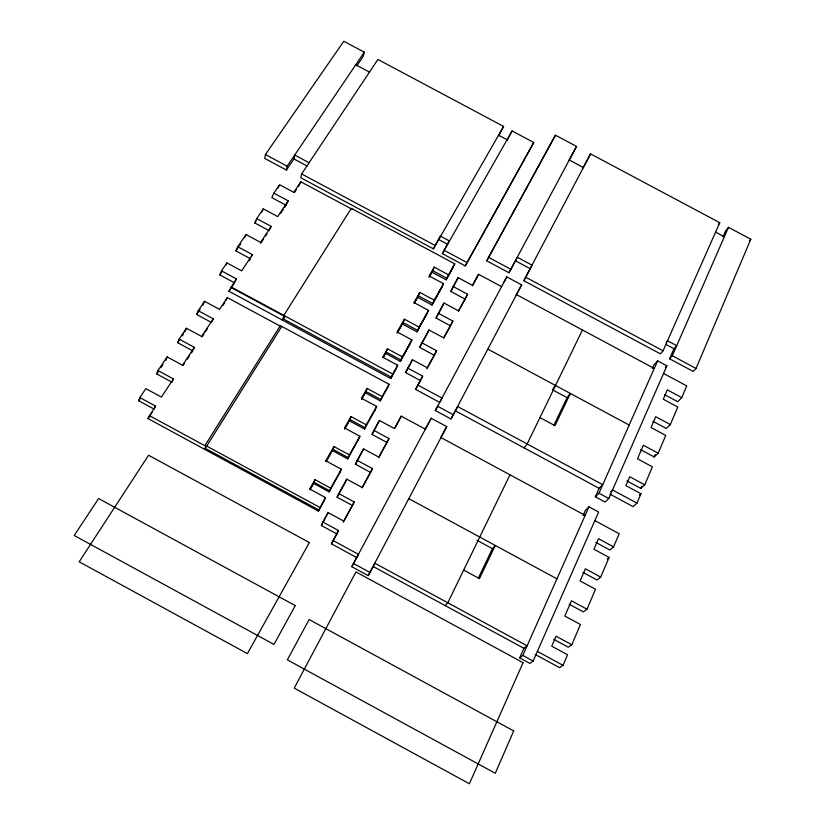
<?xml version="1.0" encoding="UTF-8"?>
<svg xmlns="http://www.w3.org/2000/svg" width="825" height="825" viewBox="0 0 825 825"><rect width="100%" height="100%" fill="white"/><g stroke="black" fill="none" stroke-linecap="round" stroke-linejoin="round"><path stroke-width="1.24" d="M204.569 449.357L204.744 448.088L318.842 509.953M356.854 65.804L363.227 56.368L364.299 52.181L343.778 41.25L265.413 154.523L264.773 158.452L286.419 170.063L293.927 158.947L294.711 155.038L309.086 162.742M286.419 170.063L287.162 166.186L364.299 52.181M498.723 135.723L503.59 126.421L377.933 59.452L301.62 173.931L300.805 177.767L433.403 248.841L440.272 236.043L449.213 240.828L442.344 253.636L465.248 265.918L533.775 142.498L512.067 130.927L442.344 253.636M282.676 320.296L283.821 315.387L351.285 208.343L454.761 263.825L446.232 279.84L432.011 272.209L434.228 267.166L448.552 274.849L446.232 279.84M139.827 397.557L155.471 406.034L154.182 409.148L138.672 400.733L139.827 397.557L145.829 388.627L161.411 397.073L173.425 378.933L157.977 370.569L167.155 356.916L182.521 365.217L194.36 347.346L179.128 339.116L186.429 328.247L201.589 336.435L213.263 318.821L198.227 310.705L196.639 314.459L211.561 322.513M313.624 483.388L315.037 479.696L330.712 488.183L329.134 491.927L313.624 483.388L310.066 489.648M172.013 382.222L156.688 373.931L157.977 370.569M165.804 360.36L167.155 356.916M332.372 450.563L333.96 446.552L349.408 454.905L347.696 458.865L332.372 450.563L326.143 461.474M349.346 420.802L351.048 416.604L366.3 424.844L364.485 428.979L349.346 420.802L344.664 429.01M191.41 352.945L192.792 350.852L177.674 342.684L179.128 339.116M324.38 500.105L318.378 511.067L147.953 418.553L155.471 406.034M184.934 331.887L186.429 328.247M365.32 392.813L367.125 388.441L382.192 396.567L380.263 400.878L365.32 392.813L361.608 399.321M318.378 511.067L325.452 497.558L309.705 489.029L315.037 479.696M385.626 353.327L387.513 348.841L402.394 356.864L400.342 361.412L385.626 353.327L383.233 357.545M323.905 501.239L325.452 497.558M666.157 342.293L667.507 340.756L676.717 345.685L673.973 348.748L669.58 358.782L693.175 371.415L696.032 368.466L750.802 239.229L728.475 227.339L725.639 230.794L723.061 236.682M202.929 305.106L204.548 301.3L219.522 309.375L227.318 297.608L281.542 326.834L204.672 449.305M433.403 248.841L503.59 126.421M626.99 480.965L640.819 488.421L641.768 486.183M640.643 449.677L654.204 456.968L655.205 454.616M609.923 494.123L633.074 506.602L636.982 503.126L640.973 493.732L625.907 485.616L629.743 476.747L644.748 484.832L652.4 466.816L637.498 458.813L643.376 445.232L658.185 453.193L665.734 435.425L651.038 427.536L655.72 416.718L670.343 424.566L677.789 407.024L663.279 399.248L667.342 389.874L681.78 397.619L686.761 385.894L663.548 373.447M402.414 323.998L404.456 319.213L419.141 327.113L416.986 331.825L402.414 323.998L397.578 332.454M535.198 654.442L559.536 667.652L563.032 665.332L567.548 654.761L551.739 646.181L556.071 636.209L571.818 644.748L580.449 624.504L564.836 616.048L571.467 600.796L586.988 609.201L595.495 589.256L580.099 580.924L585.379 568.796L600.693 577.077L609.077 557.411L593.887 549.213L598.455 538.704L613.583 546.872L619.183 533.744L594.877 520.627M339.704 473.096L341.364 469.239L325.813 460.824L333.96 446.552M172.487 381.129L173.425 378.933M387.513 348.841L382.748 357.184L397.681 365.228L390.72 378.52L228.917 291.225L234.496 282.82L219.759 274.89L221.502 270.868L226.885 262.897L241.673 270.858L252.44 254.647L237.765 246.747L235.909 250.913L250.48 258.751L249.14 260.762M417.656 297.32L419.791 292.401L434.29 300.187L432.052 305.054L417.656 297.32L414.191 303.394M225.998 264.928L226.885 262.897M358.122 440.302L359.896 436.239L344.572 427.958L351.048 416.604M450.997 418.966L521.678 284.862L506.808 276.891L435.342 410.52L450.997 418.966L457.793 406.581L602.755 484.688L599.125 488.307L595.351 496.784L605.086 502.033L608.788 498.517L666.899 365.795L657.638 360.834L653.802 365.166L652.358 368.414M669.58 358.782L672.313 355.761L728.475 227.339M322.864 522.029L338.539 530.537L333.052 540.53L358.504 554.338L356.689 557.556L331.444 543.85L336.889 533.93L321.348 525.494L322.864 522.029L328.113 512.614L343.716 521.07L354.203 501.94L338.724 493.556L346.758 479.15L362.144 487.472L372.477 468.621L357.215 460.371L363.598 448.903L378.788 457.112L388.977 438.529L373.911 430.392L379.438 420.461L394.433 428.567L401.239 416.151L425.37 429.165M356.689 557.556L351.801 566.713L368.218 575.633L375.004 563.289L527.123 645.841L523.916 648.316L519.668 657.865L529.877 663.403L533.146 661.042L598.641 512.067L588.957 506.839L585.461 510.252L583.1 515.553M328.113 512.614L321.348 525.494M595.351 496.784L598.971 493.226L657.638 360.834M508.994 272.755L576.531 146.417L555.442 135.187L486.709 260.813L508.994 272.755L517.327 257.276L532.135 265.207L523.813 280.696L660.371 353.843L663.063 350.8L719.761 222.698L590.556 153.883L583.028 167.877M374.756 410.685L376.643 406.436L361.515 398.279L367.125 388.441M343.262 522.297L352.461 505.529L337.095 497.207L338.724 493.556M519.668 657.865L522.844 655.452L588.957 506.839M193.308 349.687L194.36 347.346M390.72 378.52L397.681 365.228M244.571 237.713L245.994 234.537L260.597 242.385L271.219 226.39L256.74 218.604L254.76 222.925L269.136 230.649M387.131 388.657L389.091 384.275L280.335 325.648L205.136 445.242L319.894 507.457M345.489 481.955L346.758 479.15M362.144 487.843L370.6 472.416L355.462 464.228L357.215 460.371M404.456 319.213L397.155 331.98L411.923 339.931L400.342 361.412M363.598 448.903L355.462 464.228M261.783 212.159L263.299 208.869L277.705 216.614L288.193 200.826L273.89 193.153L271.817 197.608L286.007 205.229L288.193 200.826M419.791 292.401L413.975 302.569L428.546 310.396L416.986 331.825M378.665 457.72L386.997 442.509L372.054 434.435L373.911 430.392M512.067 130.927L507.169 140.229M211.984 321.585L213.263 318.821M379.438 420.461L372.054 434.435M434.228 267.166L429.186 275.983L443.572 283.697L432.052 305.054M228.917 291.225L236.352 278.871L221.502 270.868M277.994 188.09L279.056 185.842M225.968 300.475L227.318 297.608M407.736 368.115L422.678 376.159L417.801 385.038L442.066 398.114L439.684 402.383L415.614 389.41L420.451 380.583L405.632 372.601L407.736 368.115L412.397 359.741L427.288 367.754L436.611 350.749L421.843 342.798L428.99 329.979L443.675 337.868L452.884 321.08L438.312 313.252L444.005 303.043L458.504 310.829L467.6 294.257L453.203 286.533L458.143 277.685L472.467 285.368L478.552 274.282L501.6 286.636M410.798 363.144L412.397 359.741M234.96 281.83L236.352 278.871M426.896 368.847L434.321 355.307L419.657 347.428L421.843 342.798M427.216 333.733L428.99 329.979M452.884 321.08L450.491 325.803L436.033 318.037L438.312 313.252M442.159 306.91L444.005 303.043M478.314 578.191L492.432 548.666L495.289 545.459L479.449 578.614L463.691 570.075M553.967 425.123L567.074 397.65L570.364 393.442L554.998 425.679L539.952 417.584M251.46 256.699L252.44 254.647M458.494 311.211L465.125 299.124L450.842 291.462L453.203 286.533M458.143 277.685L450.842 291.462M465.248 265.918L533.775 142.498M331.444 543.85L333.052 540.53M336.889 533.93L338.539 530.537M509.984 474.818L447.789 602.786L445.242 605.612M582.45 329.979L527.165 443.963L524.112 447.882M269.651 229.587L271.219 226.39M352.461 505.529L354.203 501.94M370.6 472.416L372.477 468.621M386.997 442.509L388.977 438.529M401.239 416.151L394.886 428.113M415.614 389.41L417.801 385.038M420.451 380.583L422.678 376.159M298.578 186.306L300.836 181.789L352.44 209.457M434.321 355.307L436.611 350.749M465.125 299.124L467.6 294.257M478.552 274.282L472.395 285.863M555.442 135.187L486.709 260.813M440.932 437.188L446.758 426.638L431.197 418.244L424.875 429.918M368.218 575.633L446.758 426.638M516.007 295.133L521.678 284.862M523.813 280.696L590.556 153.883M351.801 566.713L431.197 418.244M569.002 160.401L576.531 146.417M443.778 338.054L449.883 326.917M504.085 281.82L506.808 276.891M435.342 410.52L437.693 406.302L453.472 414.8M405.632 372.601L410.272 364.279M419.657 347.428L426.772 334.672M436.033 318.037L441.695 307.88M337.095 497.207L345.077 482.883M402.394 356.864L411.923 339.931M419.141 327.113L428.546 310.396M434.29 300.187L443.572 283.697M448.552 274.849L454.761 263.825M396.289 368.342L391.328 377.149L283.027 318.78M410.468 343.138L400.971 360.009L386.172 352.038L383.202 357.225M427.02 313.727L417.646 330.371L403.043 322.523L396.99 333.114M441.983 287.121L432.743 303.548L418.316 295.804L414.263 302.899M453.131 267.31L446.954 278.303L432.692 270.652L428.928 277.241M330.712 488.183L341.364 469.239M349.408 454.905L359.896 436.239M366.3 424.844L376.643 406.436M382.192 396.567L389.091 384.275M329.134 491.927L340.22 471.91M347.696 458.865L358.669 439.055M364.485 428.979L375.334 409.375M380.263 400.878L387.74 387.307M429.505 276.592L432.011 272.209M309.901 489.555L314.026 482.326L329.618 490.772M325.999 461.35L332.857 449.326L348.233 457.638M344.592 428.752L349.872 419.502L365.042 427.701M361.536 399.073L365.877 391.463L380.861 399.548M282.769 320.255L285.027 316.573L230.742 287.327M300.836 181.789L293.824 192.349L279.582 184.707L273.89 193.153M260.69 243.375L263.505 239.137M265.609 235.95L267.022 233.836M280.448 213.603L283.233 209.416M284.615 207.322L286.007 205.229M294.391 192.607L296.484 189.451M147.953 418.553L152.109 412.283M183.109 365.475L184.491 363.382M187.254 359.205L189.327 356.07M202.012 336.92L204.064 333.836M205.425 331.774L207.467 328.69M222.709 305.683L224.823 302.486M219.759 274.89L221.77 271.91M235.909 250.913L237.961 247.882M239.322 245.85L240.683 243.829M254.76 222.925L256.07 220.997M198.227 310.705L204.548 301.3M138.672 400.733L139.992 398.764M156.688 373.931L158.091 371.848M160.896 367.672L162.999 364.537M177.674 342.684L179.654 339.745M182.294 335.816L183.614 333.857M196.639 314.459L200.135 309.262M237.765 246.747L245.994 234.537M256.74 218.604L263.299 208.869M552.987 388.884L555.524 385.471M718.369 224.441L719.761 222.698M749.327 240.921L750.802 239.229M665.332 367.517L666.899 365.795M681.78 397.619L677.727 401.713L664.496 394.618M670.343 424.566L666.322 428.505L652.926 421.317M610.675 491.741L612.532 489.957L636.982 503.126M654.204 456.968L658.185 453.193M640.819 488.421L644.748 484.832M639.406 495.144L640.973 493.732M613.583 546.872L609.861 550.007L595.918 542.479M607.231 558.948L609.077 557.411M600.693 577.077L597.022 580.006L582.914 572.375M586.988 609.201L583.378 611.913L569.085 604.168M571.818 644.748L568.281 647.212L553.771 639.354M715.595 232.124L724.34 236.796M569.281 159.998L583.399 167.516M498.527 135.187L507.035 139.724M355.761 64.793L369.487 72.115M515.398 260.772L530.135 268.651M665.827 344.386L673.973 348.748M488.503 257.307L510.902 269.311M525.793 277.282L663.063 350.8M672.313 355.761L696.032 368.466M293.927 158.947L307.127 166.021M438.766 239.559L447.666 244.324M265.413 154.523L287.162 166.186M301.62 173.931L434.888 245.355M443.871 250.171L466.898 262.505M516.543 294.649L654.256 368.466M487.936 349.15L629.186 425.061M552.348 389.74L567.074 397.65M231 286.925L392.71 374.065M455.287 410.788L599.125 488.307M598.971 493.226L608.788 498.517M441.004 437.601L585.152 515.377M408.911 498.723L556.937 578.82M477.005 540.323L492.432 548.666M149.191 415.511L206.394 446.521M537.374 651.41L563.032 665.332M373.055 566.435L523.916 648.316M353.585 563.558L370.147 572.55M522.844 655.452L533.146 661.042M513.707 730.919L495.278 773.273L287.358 659.856L309.138 619.534L513.707 730.919M523.071 662.671L469.384 783.75L294.236 688.132L355.967 571.931L523.071 662.671M295.278 605.602L273.962 644.428L74.198 535.497L98.618 498.548L295.278 605.602M309.365 542.561L247.407 653.617L79.179 561.804L148.572 455.245L309.365 542.561"/></g></svg>
